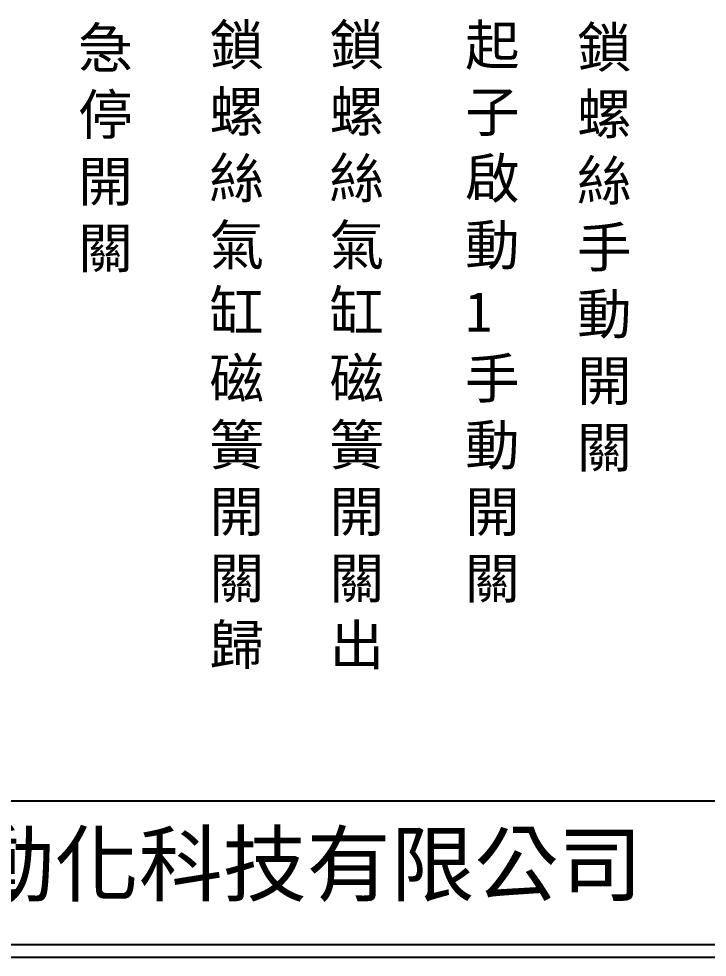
# Model space of a CAD drawing. Extents: x 10 to 297, y 3 to 207.
# Drawn here: x 77.8 to 144.9, y 3 to 94.5 of the extents above; entities that cross this region are included whole.
import ezdxf

# ---------------------------------------------------------------- set-up
doc = ezdxf.new("R2010")
doc.units = 0
doc.layers.add('圖框層', color=7, linetype='CONTINUOUS')
doc.layers.add('標尺寸層', color=3, linetype='CONTINUOUS')
doc.styles.add('CNS', font='romanc.shx', dxfattribs={"bigfont": 'chineset.shx'})
doc.styles.add('STSL', font='KAIU.TTF')

msp = doc.modelspace()

# ---------------------------------------------------------------- linework, layer by layer
at = {"layer": '圖框層', "color": 7}
for p, q in [((11.25, 18.25), (295.75, 18.25)), ((11.25, 4.25), (295.75, 4.25)), ((10, 3), (297, 3))]:
    msp.add_line(p, q, dxfattribs=at)

# ---------------------------------------------------------------- texts
at = {"layer": '圖框層', "color": 4, "style": 'STSL'}
msp.add_text('泓陞自動化科技有限公司', height=6, dxfattribs=at).set_placement((48.604, 9.076))
at = {"layer": '標尺寸層', "color": 3, "char_height": 3.9, "attachment_point": 1, "style": 'CNS'}
for s, insert, width in [('{\\fDFKai-SB|b0|i0|c136|p65;鎖螺絲氣缸磁簧開關歸}', (96.418, 93.912), 4.91025), ('{\\fDFKai-SB|b0|i0|c136|p65;鎖螺絲氣缸磁簧開關出}', (108.123, 93.912), 4.91025), ('{\\fDFKai-SB|b0|i0|c136|p65;起子啟動1\\P手動\\P開關}', (121.336, 93.902), 4.96081), ('{\\fDFKai-SB|b0|i0|c136|p65;鎖螺絲手動\\P開關}', (132.257, 93.677), 4.96081), ('{\\fDFKai-SB|b0|i0|c136|p65;急停開關}', (83.617, 93.613), 4.96081)]:
    msp.add_mtext(s, dxfattribs=dict(at, insert=insert, width=width))

doc.saveas('drawing.dxf')
